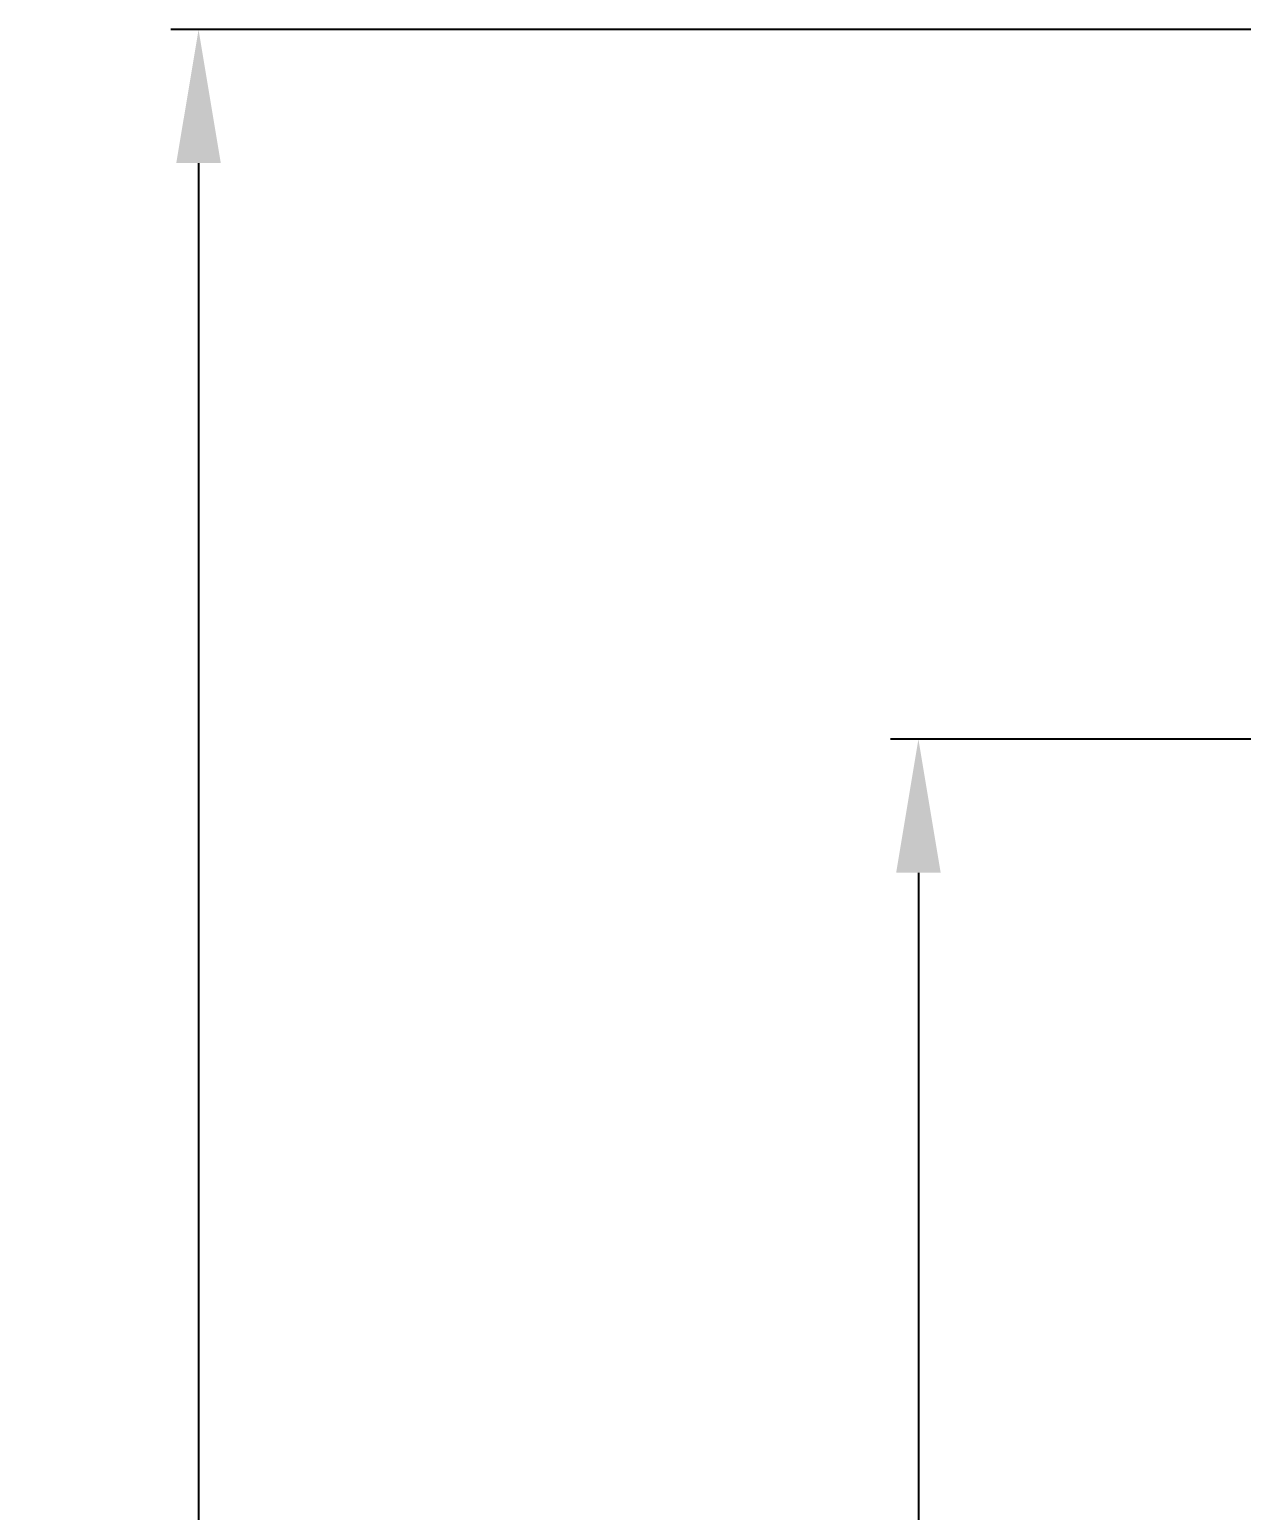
# Model space of a CAD drawing. Header units: millimetres. Extents: x 4859 to 5453, y 1404 to 2244.
# Drawn here: x 4924.8 to 4979.2, y 1847.5 to 1914.1 of the extents above; entities that cross this region are included whole.
import ezdxf

# ---------------------------------------------------------------- set-up
doc = ezdxf.new("R2010")
doc.units = ezdxf.units.MM
doc.styles.get("Standard").update_dxf_attribs({"font": 'arial.ttf'})
doc.dimstyles.new('사본(2) STANDARD', dxfattribs={"dimscale": 0, "dimtxt": 4, "dimasz": 4, "dimexe": 1.25, "dimexo": 0.625, "dimgap": 1.5, "dimtad": 3, "dimtih": 1, "dimtoh": 1, "dimdec": 1, "dimzin": 9, "dimdsep": 46, "dimtxsty": 'Standard', "dimcen": 2.5, "dimclrd": 3, "dimclre": 3, "dimclrt": 4, "dimadec": 0, "dimazin": 0, "dimtfac": 1, "dimtdec": 1, "dimtmove": 0, "dimatfit": 3, "dimfxl": 1.25, "dimtfill": 1, "dimtolj": 1, "dimtzin": 0, "dimarcsym": 0})

# ---------------------------------------------------------------- blocks, each defined once
blk = doc.blocks.new('*D15')
at = {"color": 3, "lineweight": -2, "transparency": 16777216}
for p, q in [((5012.045, 1914.068), (4931.096, 1914.068)), ((4932.346, 1908.068), (4932.346, 1776.681)), ((4932.346, 1636.168), (4932.346, 1767.554)), ((4987.545, 1630.168), (4931.096, 1630.168))]:
    blk.add_line(p, q, dxfattribs=at)
at = {"color": 3, "transparency": 16777216}
for points in [[(4931.346, 1908.068), (4933.346, 1908.068), (4932.346, 1914.068)], [(4931.346, 1636.168), (4933.346, 1636.168), (4932.346, 1630.168)]]:
    blk.add_solid(points, dxfattribs=at)
at = {"layer": 'Defpoints', "color": 0, "transparency": 16777216}
for p in [(5012.67, 1914.068), (4932.346, 1630.168), (4988.17, 1630.168)]:
    blk.add_point(p, dxfattribs=at)
at = {"color": 4, "transparency": 16777216, "insert": (4932.346, 1772.118), "char_height": 6, "attachment_point": 5, "bg_fill": 3, "box_fill_scale": 1.1, "bg_fill_color": 256, "bg_fill_true_color": 13158600, "bg_fill_transparency": 0}
blk.add_mtext('\\A1;284', dxfattribs=at)
blk = doc.blocks.new('*D16')
at = {"color": 3, "lineweight": -2, "transparency": 16777216}
for p, q in [((5012.045, 1882.168), (4963.448, 1882.168)), ((4964.698, 1876.168), (4964.698, 1760.731)), ((4964.698, 1636.168), (4964.698, 1751.604)), ((4987.545, 1630.168), (4963.448, 1630.168))]:
    blk.add_line(p, q, dxfattribs=at)
at = {"color": 3, "transparency": 16777216}
for points in [[(4963.698, 1876.168), (4965.698, 1876.168), (4964.698, 1882.168)], [(4963.698, 1636.168), (4965.698, 1636.168), (4964.698, 1630.168)]]:
    blk.add_solid(points, dxfattribs=at)
at = {"layer": 'Defpoints', "color": 0, "transparency": 16777216}
for p in [(5012.67, 1882.168), (4964.698, 1630.168), (4988.17, 1630.168)]:
    blk.add_point(p, dxfattribs=at)
at = {"color": 4, "transparency": 16777216, "insert": (4964.698, 1756.168), "char_height": 6, "attachment_point": 5, "bg_fill": 3, "box_fill_scale": 1.1, "bg_fill_color": 256, "bg_fill_true_color": 13158600, "bg_fill_transparency": 0}
blk.add_mtext('\\A1;252', dxfattribs=at)

msp = doc.modelspace()

# ---------------------------------------------------------------- dimensions: what is measured, and where the dimension line sits
dim = msp.add_linear_dim(base=(4932.346, 1630.168), p1=(5012.67, 1914.068), p2=(4988.17, 1630.168), angle=90, text='284', dimstyle='사본(2) STANDARD', override={"dimscale": 1, "dimtxt": 6, "dimasz": 6, "dimtad": 0})
dim.commit()
dim.dimension.update_dxf_attribs({"geometry": '*D15', "text_midpoint": (4932.346, 1772.118)})

# ---------------------------------------------------------------- next in the draw order: dimensions: what is measured, and where the dimension line sits
dim = msp.add_linear_dim(base=(4964.698, 1630.168), p1=(5012.67, 1882.168), p2=(4988.17, 1630.168), angle=90, dimstyle='사본(2) STANDARD', override={"dimscale": 1, "dimtxt": 6, "dimasz": 6, "dimtad": 0})
dim.commit()
dim.dimension.update_dxf_attribs({"geometry": '*D16', "text_midpoint": (4964.698, 1756.168)})

doc.saveas('drawing.dxf')
